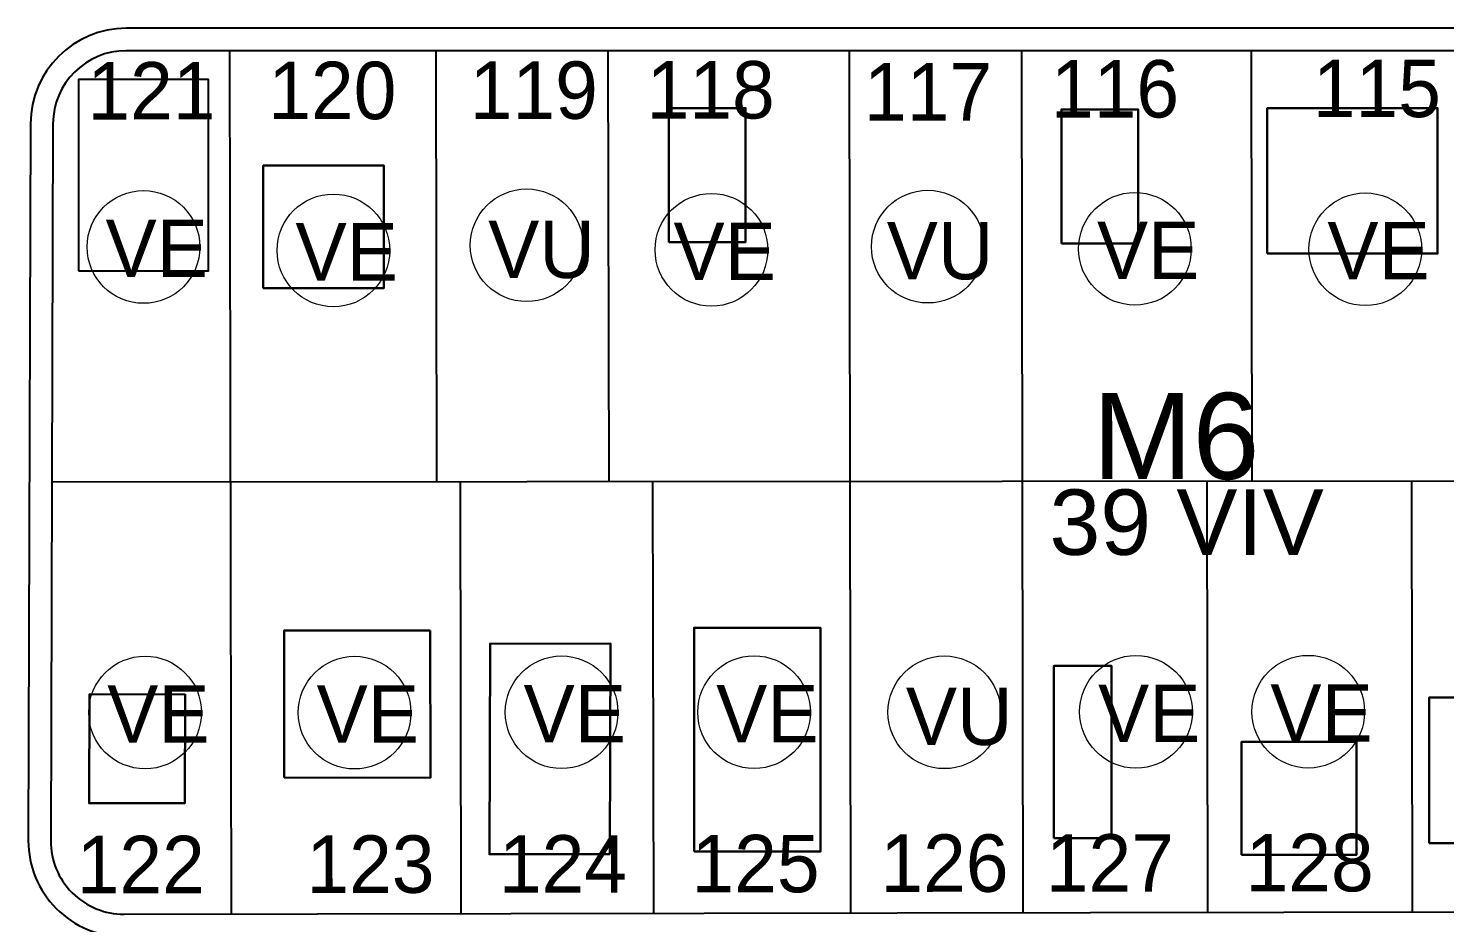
# Model space of a CAD drawing. Extents: x 472704 to 474638, y 1059265 to 1060325.
# Drawn here: x 473479.1 to 473553.1, y 1059726.7 to 1059773.4 of the extents above; entities that cross this region are included whole.
import ezdxf

# ---------------------------------------------------------------- set-up
doc = ezdxf.new("R2010")
doc.units = 0
doc.header["$LTSCALE"] = 0.4
doc.header["$MEASUREMENT"] = 0
doc.layers.add('CASA', color=31, linetype='CONTINUOUS', lineweight=30)
for name, color, linetype in [('CASASDURAS', 1, 'CONTINUOUS'), ('Dura', 1, 'CONTINUOUS'), ('MANZANAS', 5, 'CONTINUOUS'), ('NumeroPropu', 6, 'CONTINUOUS'), ('PARCELASPEOPUESTAS', 3, 'CONTINUOUS'), ('TipoVivienda', 7, 'CONTINUOUS'), ('UNIFAMILIAR', 5, 'CONTINUOUS'), ('VIAPROPUESTA', 7, 'CONTINUOUS')]:
    doc.layers.add(name, color=color, linetype=linetype)
doc.styles.add('ARIAL', font='arial.ttf')
doc.styles.add('Numeros Parcelas', font='', dxfattribs={"height": 3})
doc.styles.add('TipoVivienda', font='', dxfattribs={"height": 3})
doc.styles.get('Numeros Parcelas').set_extended_font_data('AvantGarde Bk BT')
doc.styles.get('TipoVivienda').set_extended_font_data('AvantGarde Bk BT')

msp = doc.modelspace()

# ---------------------------------------------------------------- linework, layer by layer
at = {"layer": 'CASA'}
for points in [[(473512.565, 1059762.26), (473516.565, 1059762.26), (473516.565, 1059769.26), (473512.565, 1059769.26)], [(473533.065, 1059762.196), (473537.065, 1059762.196), (473537.065, 1059769.196), (473533.065, 1059769.196)], [(473543.815, 1059761.66), (473552.715, 1059761.66), (473552.715, 1059769.26), (473543.815, 1059769.26)], [(473491.376, 1059759.86), (473497.676, 1059759.86), (473497.676, 1059766.26), (473491.376, 1059766.26)], [(473500.095, 1059741.973), (473500.108, 1059734.273), (473492.471, 1059734.297), (473492.458, 1059741.961)], [(473513.877, 1059730.417), (473520.477, 1059730.417), (473520.477, 1059742.117), (473513.877, 1059742.117)], [(473532.673, 1059731.128), (473535.673, 1059731.128), (473535.673, 1059740.128), (473532.673, 1059740.128)], [(473552.272, 1059730.861), (473558.872, 1059730.861), (473558.872, 1059738.461), (473552.272, 1059738.461)], [(473542.47, 1059730.245), (473548.47, 1059730.245), (473548.47, 1059736.145), (473542.47, 1059736.145)]]:
    msp.add_lwpolyline(points, close=True, dxfattribs=at)
for points in [[(473509.485, 1059730.289), (473509.519, 1059741.289), (473503.219, 1059741.279), (473503.184, 1059730.279), (473509.485, 1059730.289)], [(473487.296, 1059738.652), (473487.278, 1059732.952), (473482.278, 1059732.943), (473482.296, 1059738.643), (473487.296, 1059738.628)]]:
    msp.add_lwpolyline(points, dxfattribs=at)
at = {"layer": 'CASASDURAS'}
msp.add_lwpolyline([(473481.718, 1059760.76), (473488.518, 1059760.76), (473488.518, 1059770.76), (473481.718, 1059770.76)], close=True, dxfattribs=at)
at = {"layer": 'Dura', "linetype": 'Continuous', "lineweight": 20}
msp.add_circle((473485.118, 1059762.007), 2.943, dxfattribs=at)
at = {"layer": 'PARCELASPEOPUESTAS', "linetype": 'Continuous'}
for p, q in [((473669.851, 1059772.26), (473484.218, 1059772.26)), ((473489.712, 1059727.156), (473489.636, 1059772.26)), ((473500.436, 1059749.723), (473500.398, 1059772.255)), ((473509.436, 1059749.739), (473509.398, 1059772.27)), ((473522.068, 1059727.211), (473521.992, 1059772.245)), ((473531.068, 1059727.226), (473530.992, 1059772.26)), ((473543.03, 1059749.762), (473542.992, 1059772.28)), ((473480.388, 1059768.442), (473480.272, 1059730.988)), ((473677.536, 1059749.863), (473480.33, 1059749.715)), ((473501.712, 1059727.176), (473501.674, 1059749.731)), ((473511.768, 1059727.188), (473511.73, 1059749.735)), ((473522.068, 1059727.211), (473522.03, 1059749.746)), ((473540.711, 1059727.242), (473540.674, 1059749.76)), ((473551.402, 1059727.252), (473551.364, 1059749.762)), ((473484.108, 1059727.146), (473677.41, 1059727.472))]:
    msp.add_line(p, q, dxfattribs=at)
for centre, start, end in [((473484.218, 1059768.43), 90, 179.82222), ((473484.102, 1059730.976), 179.82222, 270.09652)]:
    msp.add_arc(centre, 3.83, start, end, dxfattribs=at)
at = {"layer": 'TipoVivienda', "linetype": 'Continuous', "lineweight": 20}
for centre in [(473495.038, 1059761.825), (473514.785, 1059761.858), (473536.902, 1059761.911), (473548.938, 1059761.89), (473485.203, 1059737.685), (473496.142, 1059737.679), (473506.955, 1059737.698), (473517.011, 1059737.702), (473536.959, 1059737.721), (473545.959, 1059737.728)]:
    msp.add_circle(centre, 2.943, dxfattribs=at)
at = {"layer": 'UNIFAMILIAR', "linetype": 'Continuous', "lineweight": 20}
for centre in [(473505.129, 1059762.095), (473526.087, 1059762.023), (473526.946, 1059737.696)]:
    msp.add_circle(centre, 2.943, dxfattribs=at)
at = {"layer": 'VIAPROPUESTA', "linetype": 'Continuous'}
msp.add_line((473669.851, 1059773.43), (473484.218, 1059773.43), dxfattribs=at)
at = {"layer": 'VIAPROPUESTA'}
msp.add_line((473479.218, 1059768.446), (473479.102, 1059730.992), dxfattribs=at)
for centre, start, end in [((473484.218, 1059768.43), 90, 179.82222), ((473484.102, 1059730.976), 179.82222, 270.09652)]:
    msp.add_arc(centre, 5, start, end, dxfattribs=at)

# ---------------------------------------------------------------- texts
at = {"layer": 'MANZANAS', "linetype": 'Continuous', "style": 'ARIAL'}
for s, height, p in [('M6', 4.5, (473534.679, 1059749.882)), ('39 VIV ', 3.4159, (473532.442, 1059745.922))]:
    msp.add_text(s, height=height, dxfattribs=at).set_placement(p)
at = {"layer": 'NumeroPropu', "linetype": 'Continuous', "lineweight": 20, "style": 'Numeros Parcelas'}
for s, p in [('121', (473482.186, 1059768.666)), ('120', (473491.635, 1059768.684)), ('119', (473502.158, 1059768.699)), ('118', (473511.397, 1059768.717)), ('117', (473522.75, 1059768.613)), ('116', (473532.518, 1059768.77)), ('115', (473546.195, 1059768.79)), ('123', (473493.627, 1059728.263)), ('124', (473503.683, 1059728.275)), ('125', (473513.74, 1059728.292)), ('126', (473523.61, 1059728.316)), ('127', (473532.25, 1059728.323)), ('128', (473542.683, 1059728.341)), ('122', (473481.627, 1059728.243))]:
    msp.add_text(s, height=3, rotation=0.01057, dxfattribs=at).set_placement(p)
at = {"layer": 'TipoVivienda', "linetype": 'Continuous', "lineweight": 20, "style": 'TipoVivienda'}
for s, p in [('VE', (473483.135, 1059760.433)), ('VE', (473493.055, 1059760.251)), ('VU', (473503.119, 1059760.387)), ('VE', (473512.802, 1059760.285)), ('VU', (473523.94, 1059760.315)), ('VE', (473534.919, 1059760.337)), ('VE', (473546.955, 1059760.316)), ('VE', (473483.22, 1059736.111)), ('VE', (473494.159, 1059736.105)), ('VE', (473504.971, 1059736.125)), ('VE', (473515.028, 1059736.128)), ('VU', (473524.936, 1059735.987)), ('VE', (473534.976, 1059736.147)), ('VE', (473543.976, 1059736.155))]:
    msp.add_text(s, height=3, dxfattribs=at).set_placement(p)

doc.saveas('drawing.dxf')
